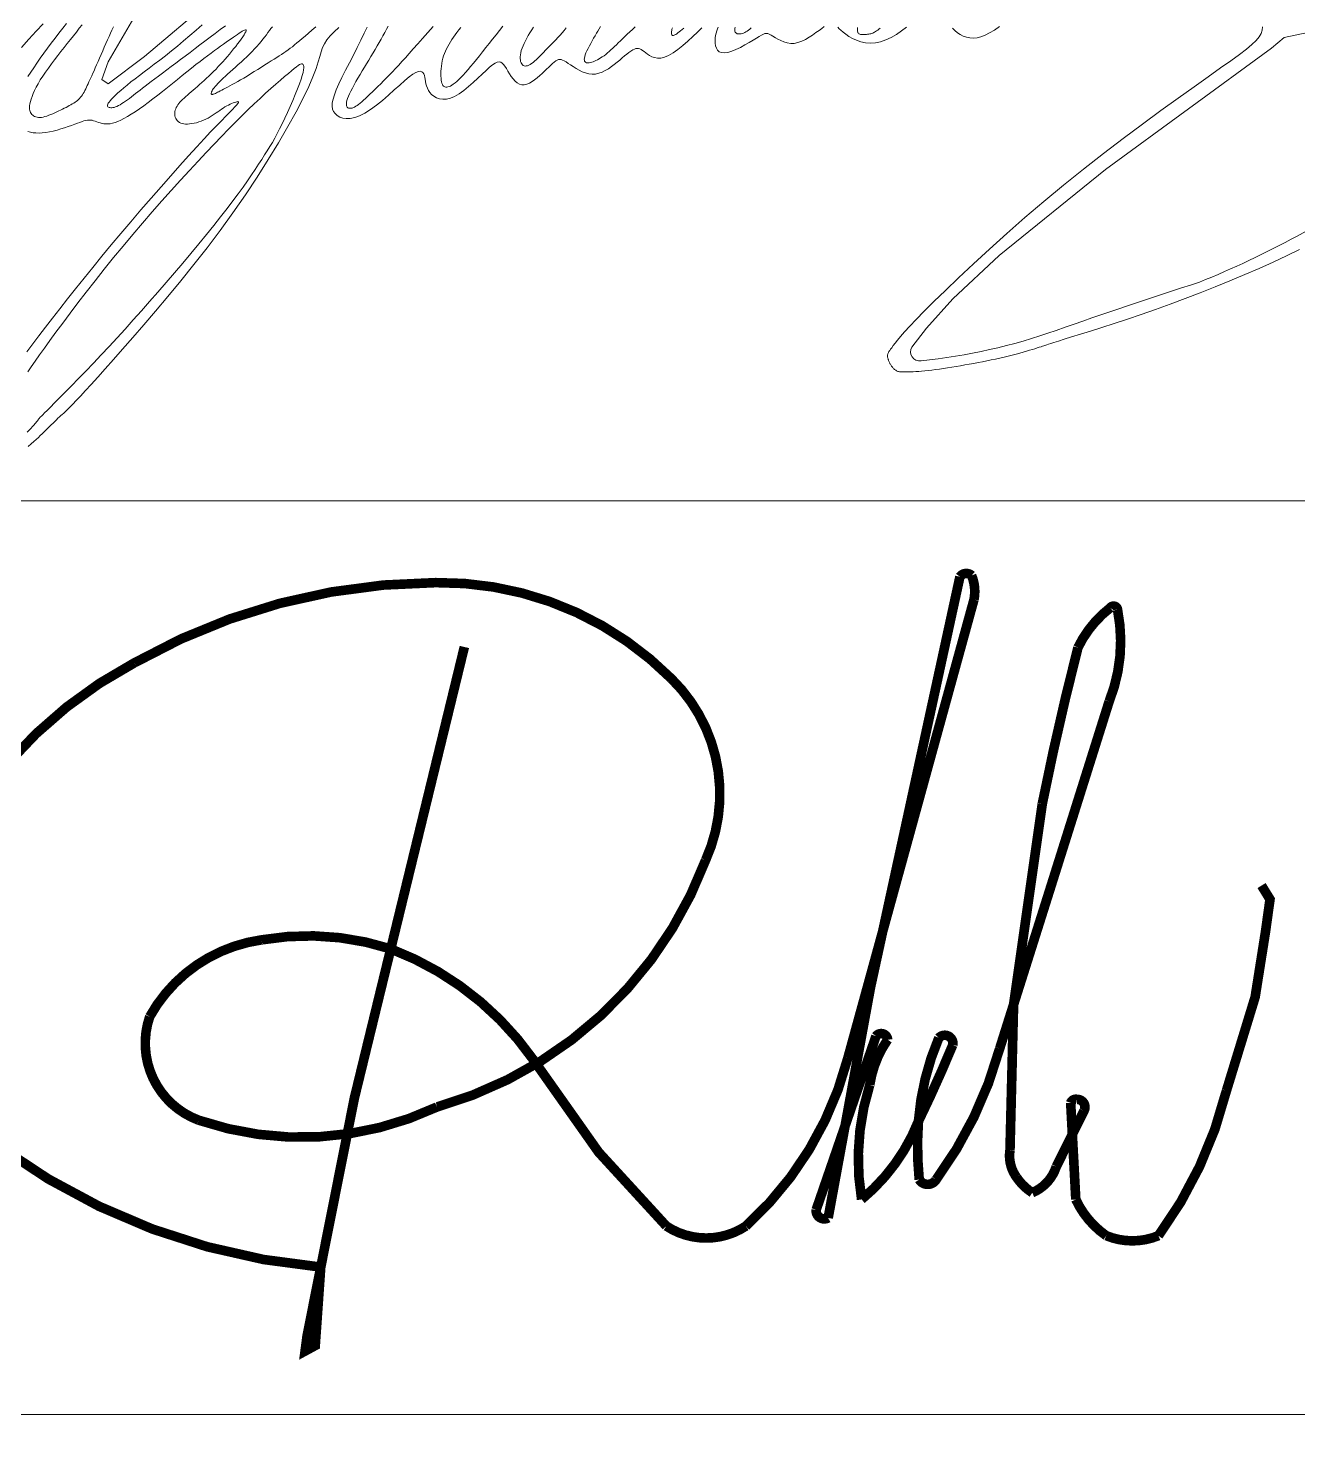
# Model space of a CAD drawing. Header units: millimetres. Extents: x 0 to 571985, y 0 to 2066666.
# Drawn here: x 568701.88 to 568707.39, y 2064324.75 to 2064330.87 of the extents above; entities that cross this region are included whole.
import ezdxf
from ezdxf.xclip import XClip

# ---------------------------------------------------------------- set-up
doc = ezdxf.new("R2010")
doc.units = ezdxf.units.MM
for name, pattern in [('ACAD_ISO10W100', [18.5, 12, -3, 0.5, -3]), ('CENTER', [3, 1.5, -0.5, 0.5, -0.5]), ('HIDDEN', [0.75, 0.5, -0.25])]:
    doc.linetypes.add(name, pattern=pattern)
for name, color, linetype, lineweight in [('A-KY HIEU', 34, 'Continuous', 20), ('A-TEXT', 7, 'Continuous', 18), ('boDnv', 54, 'Continuous', 25), ('E- RANH GIOI', 1, 'CENTER', 13)]:
    doc.layers.add(name, color=color, linetype=linetype, lineweight=lineweight)
for name, color, linetype in [('BoThamCo', 94, 'Continuous'), ('datOBt', 42, 'Continuous'), ('datoHonHop', 42, 'Continuous'), ('LogDg', 7, 'Continuous'), ('RANHGIOI', 2, 'HIDDEN'), ('TimDg', 222, 'Continuous'), ('ViaHeS', 32, 'Continuous')]:
    doc.layers.add(name, color=color, linetype=linetype)
doc.styles.add('rms', font='romans.shx', dxfattribs={"width": 0.7, "bigfont": 'vns.shx'})
doc.linetypes.add('ADL', pattern='A,0.125,-0.15,["++",rms,S=0.5,R=0,X=0,Y=-0.2245],-1.35,1.125', length=2.75)

# ---------------------------------------------------------------- blocks, each defined once
blk = doc.blocks.new('dangquang')
for points in [[(-10.554, 1.796), (-10.578, 1.744), (-10.602, 1.691), (-10.626, 1.636), (-10.651, 1.58), (-10.677, 1.521), (-10.704, 1.461), (-10.73, 1.401), (-10.757, 1.34), (-10.783, 1.281), (-10.808, 1.224), (-10.832, 1.169), (-10.855, 1.118), (-10.875, 1.071), (-10.895, 1.028), (-10.912, 0.988), (-10.929, 0.951), (-10.944, 0.917), (-10.959, 0.885), (-10.973, 0.855), (-10.986, 0.825), (-10.999, 0.797), (-11.013, 0.77), (-11.026, 0.743), (-11.039, 0.718), (-11.053, 0.694), (-11.067, 0.671), (-11.082, 0.65), (-11.097, 0.63), (-11.114, 0.611), (-11.131, 0.594), (-11.149, 0.578), (-11.169, 0.562), (-11.189, 0.548), (-11.211, 0.534), (-11.234, 0.52), (-11.258, 0.506), (-11.284, 0.492), (-11.31, 0.478), (-11.338, 0.463), (-11.367, 0.449), (-11.397, 0.434), (-11.428, 0.419), (-11.46, 0.404), (-11.492, 0.389), (-11.525, 0.374), (-11.558, 0.359), (-11.591, 0.345), (-11.624, 0.332), (-11.656, 0.32), (-11.687, 0.31), (-11.717, 0.303), (-11.745, 0.298), (-11.772, 0.296), (-11.796, 0.296), (-11.819, 0.3), (-11.839, 0.305), (-11.858, 0.313), (-11.875, 0.322), (-11.89, 0.333), (-11.904, 0.346), (-11.916, 0.36), (-11.926, 0.376), (-11.934, 0.393), (-11.939, 0.413), (-11.943, 0.436), (-11.943, 0.461), (-11.941, 0.49), (-11.936, 0.523), (-11.927, 0.56), (-11.916, 0.6), (-11.9, 0.644), (-11.881, 0.692), (-11.858, 0.744), (-11.831, 0.799), (-11.8, 0.856), (-11.764, 0.917), (-11.723, 0.981), (-11.679, 1.047), (-11.631, 1.114), (-11.581, 1.183), (-11.529, 1.252), (-11.476, 1.322), (-11.423, 1.39), (-11.369, 1.458), (-11.317, 1.523), (-11.266, 1.588), (-11.216, 1.651), (-11.167, 1.712), (-11.118, 1.773), (-11.071, 1.833)], [(-12.075, 1.456), (-11.955, 1.592), (-11.835, 1.724), (-11.717, 1.85)], [(-11.331, 1.852), (-11.394, 1.773), (-11.457, 1.692), (-11.52, 1.61), (-11.583, 1.526), (-11.645, 1.443), (-11.705, 1.36), (-11.764, 1.278), (-11.82, 1.197), (-11.873, 1.119), (-11.924, 1.045), (-11.97, 0.973)], [(-11.969, 0.063), (-11.928, 0.051), (-11.883, 0.043), (-11.836, 0.039), (-11.785, 0.038), (-11.731, 0.04), (-11.674, 0.047), (-11.613, 0.058), (-11.551, 0.072), (-11.487, 0.088), (-11.424, 0.107), (-11.362, 0.126), (-11.302, 0.146), (-11.247, 0.165), (-11.195, 0.184), (-11.15, 0.201), (-11.109, 0.215), (-11.073, 0.228), (-11.041, 0.238), (-11.012, 0.246), (-10.984, 0.251), (-10.958, 0.254), (-10.933, 0.253), (-10.907, 0.249), (-10.881, 0.242), (-10.855, 0.233), (-10.828, 0.224), (-10.8, 0.214), (-10.771, 0.205), (-10.741, 0.197), (-10.71, 0.192), (-10.678, 0.189), (-10.644, 0.189), (-10.607, 0.193), (-10.568, 0.201), (-10.527, 0.213), (-10.481, 0.23), (-10.432, 0.252), (-10.379, 0.279), (-10.321, 0.311), (-10.259, 0.349), (-10.193, 0.392), (-10.124, 0.439), (-10.051, 0.49), (-9.976, 0.545), (-9.899, 0.604), (-9.82, 0.665), (-9.739, 0.728), (-9.657, 0.793), (-9.575, 0.859), (-9.494, 0.925), (-9.414, 0.989), (-9.335, 1.053), (-9.26, 1.114), (-9.187, 1.171), (-9.119, 1.225), (-9.054, 1.274), (-8.993, 1.32), (-8.935, 1.363), (-8.88, 1.404), (-8.828, 1.441), (-8.779, 1.477), (-8.732, 1.51), (-8.687, 1.542), (-8.645, 1.572), (-8.605, 1.6), (-8.567, 1.627), (-8.532, 1.651), (-8.5, 1.673), (-8.47, 1.692), (-8.443, 1.709), (-8.419, 1.724), (-8.398, 1.735), (-8.381, 1.743), (-8.368, 1.746), (-8.359, 1.746), (-8.355, 1.74), (-8.356, 1.73), (-8.362, 1.713), (-8.374, 1.691), (-8.39, 1.664), (-8.412, 1.632), (-8.437, 1.596), (-8.465, 1.557), (-8.496, 1.516), (-8.528, 1.474), (-8.562, 1.431), (-8.597, 1.388), (-8.632, 1.345), (-8.667, 1.303), (-8.704, 1.261), (-8.74, 1.219), (-8.778, 1.178), (-8.816, 1.138), (-8.854, 1.098), (-8.893, 1.058), (-8.932, 1.02), (-8.971, 0.982), (-9.01, 0.945), (-9.049, 0.91), (-9.087, 0.875), (-9.125, 0.841), (-9.162, 0.809), (-9.198, 0.778), (-9.232, 0.748), (-9.265, 0.72), (-9.297, 0.692), (-9.327, 0.666), (-9.355, 0.641), (-9.382, 0.617), (-9.407, 0.593), (-9.43, 0.571), (-9.451, 0.549), (-9.47, 0.528), (-9.486, 0.506), (-9.5, 0.485), (-9.513, 0.464), (-9.522, 0.442), (-9.53, 0.419), (-9.535, 0.396), (-9.537, 0.372), (-9.537, 0.349), (-9.534, 0.325), (-9.529, 0.303), (-9.521, 0.281), (-9.51, 0.262), (-9.496, 0.244), (-9.48, 0.228), (-9.46, 0.215), (-9.438, 0.204), (-9.414, 0.196), (-9.386, 0.191), (-9.357, 0.187), (-9.325, 0.187), (-9.291, 0.189), (-9.255, 0.194), (-9.217, 0.201), (-9.178, 0.21), (-9.138, 0.222), (-9.099, 0.236), (-9.059, 0.251), (-9.021, 0.268), (-8.984, 0.287), (-8.949, 0.307), (-8.915, 0.327), (-8.883, 0.349), (-8.853, 0.371), (-8.823, 0.392), (-8.793, 0.414), (-8.764, 0.434), (-8.735, 0.453), (-8.706, 0.471), (-8.677, 0.487), (-8.649, 0.502), (-8.621, 0.515), (-8.595, 0.526), (-8.57, 0.536), (-8.547, 0.545), (-8.526, 0.552), (-8.509, 0.557), (-8.494, 0.559), (-8.485, 0.558), (-8.481, 0.553), (-8.483, 0.542), (-8.494, 0.526), (-8.512, 0.502), (-8.541, 0.47), (-8.58, 0.429), (-8.629, 0.378), (-8.69, 0.316), (-8.762, 0.243), (-8.846, 0.156), (-8.943, 0.056), (-9.051, -0.059), (-9.173, -0.19), (-9.307, -0.337), (-9.452, -0.498), (-9.605, -0.671), (-9.765, -0.853), (-9.93, -1.042), (-10.097, -1.235), (-10.263, -1.43), (-10.428, -1.625), (-10.588, -1.816), (-10.744, -2.004), (-10.894, -2.187), (-11.04, -2.366), (-11.18, -2.54), (-11.314, -2.709), (-11.442, -2.871), (-11.564, -3.028), (-11.679, -3.177), (-11.788, -3.32), (-11.89, -3.456), (-11.986, -3.585)], [(-11.965, -5.154), (-11.916, -5.112), (-11.873, -5.074), (-11.833, -5.038), (-11.797, -5.005), (-11.764, -4.973), (-11.733, -4.943), (-11.703, -4.913), (-11.673, -4.883), (-11.643, -4.854), (-11.613, -4.824), (-11.583, -4.794), (-11.554, -4.765), (-11.525, -4.738), (-11.498, -4.711), (-11.472, -4.686), (-11.447, -4.664), (-11.424, -4.643), (-11.401, -4.622), (-11.377, -4.6), (-11.349, -4.574), (-11.316, -4.543), (-11.276, -4.503), (-11.228, -4.454), (-11.17, -4.393), (-11.1, -4.318), (-11.017, -4.229), (-10.922, -4.125), (-10.813, -4.004), (-10.69, -3.867), (-10.553, -3.712), (-10.401, -3.54), (-10.234, -3.348), (-10.051, -3.138), (-9.856, -2.91), (-9.65, -2.667), (-9.438, -2.41), (-9.221, -2.141), (-9.002, -1.862), (-8.786, -1.576), (-8.573, -1.283), (-8.368, -0.987), (-8.172, -0.692), (-7.988, -0.402), (-7.818, -0.122), (-7.664, 0.144), (-7.527, 0.391), (-7.411, 0.614), (-7.318, 0.808), (-7.248, 0.971), (-7.197, 1.105), (-7.161, 1.216), (-7.134, 1.308), (-7.111, 1.385), (-7.088, 1.453), (-7.059, 1.517), (-7.019, 1.58), (-6.964, 1.646), (-6.897, 1.715), (-6.822, 1.784)], [(-6.353, 1.791), (-6.398, 1.691), (-6.453, 1.578), (-6.514, 1.457), (-6.579, 1.331), (-6.645, 1.204), (-6.709, 1.079), (-6.769, 0.961), (-6.82, 0.852), (-6.862, 0.756), (-6.894, 0.672), (-6.916, 0.599), (-6.928, 0.536), (-6.93, 0.482), (-6.923, 0.435), (-6.907, 0.395), (-6.882, 0.36), (-6.848, 0.329), (-6.805, 0.304), (-6.755, 0.287), (-6.696, 0.278), (-6.63, 0.28), (-6.556, 0.295), (-6.475, 0.323), (-6.388, 0.366), (-6.294, 0.426), (-6.196, 0.499), (-6.097, 0.58), (-5.998, 0.666), (-5.902, 0.752), (-5.811, 0.833), (-5.728, 0.907), (-5.655, 0.967), (-5.593, 1.012), (-5.543, 1.041), (-5.502, 1.057), (-5.47, 1.061), (-5.445, 1.054), (-5.427, 1.039), (-5.413, 1.018), (-5.403, 0.991), (-5.396, 0.961), (-5.389, 0.928), (-5.383, 0.893), (-5.376, 0.856), (-5.366, 0.819), (-5.353, 0.782), (-5.335, 0.745), (-5.312, 0.71), (-5.282, 0.676), (-5.245, 0.647), (-5.201, 0.622), (-5.152, 0.605), (-5.097, 0.597), (-5.036, 0.599), (-4.971, 0.614), (-4.901, 0.642), (-4.826, 0.686), (-4.749, 0.742), (-4.671, 0.807), (-4.593, 0.876), (-4.518, 0.947), (-4.447, 1.015), (-4.381, 1.077), (-4.323, 1.13), (-4.273, 1.17), (-4.231, 1.198), (-4.195, 1.213), (-4.164, 1.218), (-4.138, 1.213), (-4.113, 1.198), (-4.091, 1.175), (-4.068, 1.144), (-4.044, 1.107), (-4.018, 1.065), (-3.992, 1.021), (-3.963, 0.976), (-3.933, 0.935), (-3.9, 0.898), (-3.866, 0.868), (-3.829, 0.847), (-3.79, 0.838), (-3.749, 0.839), (-3.706, 0.849), (-3.663, 0.867), (-3.619, 0.892), (-3.576, 0.921), (-3.533, 0.954), (-3.491, 0.989), (-3.451, 1.025), (-3.413, 1.061), (-3.377, 1.097), (-3.343, 1.131), (-3.31, 1.162), (-3.28, 1.19), (-3.252, 1.214), (-3.226, 1.233), (-3.203, 1.247), (-3.18, 1.254), (-3.158, 1.257), (-3.136, 1.254), (-3.112, 1.246), (-3.085, 1.233), (-3.056, 1.216), (-3.021, 1.193), (-2.982, 1.167), (-2.939, 1.138), (-2.891, 1.108), (-2.841, 1.079), (-2.788, 1.054), (-2.733, 1.033), (-2.677, 1.018), (-2.622, 1.012), (-2.567, 1.015), (-2.512, 1.028), (-2.458, 1.047), (-2.406, 1.073), (-2.355, 1.104), (-2.305, 1.138), (-2.257, 1.174), (-2.211, 1.211), (-2.167, 1.247), (-2.126, 1.282), (-2.086, 1.315), (-2.049, 1.345), (-2.014, 1.372), (-1.982, 1.396), (-1.952, 1.415), (-1.924, 1.428), (-1.899, 1.437), (-1.876, 1.44), (-1.855, 1.438), (-1.833, 1.432), (-1.811, 1.421), (-1.788, 1.407), (-1.764, 1.39), (-1.736, 1.369), (-1.706, 1.346), (-1.671, 1.323), (-1.633, 1.303), (-1.589, 1.287), (-1.54, 1.278), (-1.486, 1.279), (-1.425, 1.293), (-1.357, 1.321), (-1.283, 1.365), (-1.204, 1.422), (-1.122, 1.489), (-1.039, 1.562), (-0.958, 1.637), (-0.88, 1.711), (-0.809, 1.779)], [(-0.536, 1.793), (-0.548, 1.763), (-0.56, 1.73), (-0.571, 1.694), (-0.579, 1.656), (-0.585, 1.615), (-0.588, 1.572), (-0.586, 1.528), (-0.579, 1.485), (-0.566, 1.446), (-0.546, 1.412), (-0.518, 1.386), (-0.481, 1.37), (-0.434, 1.365), (-0.377, 1.374), (-0.311, 1.394), (-0.241, 1.423), (-0.168, 1.458), (-0.095, 1.497), (-0.024, 1.537), (0.041, 1.576), (0.097, 1.61), (0.144, 1.639), (0.182, 1.661), (0.213, 1.676), (0.239, 1.686), (0.263, 1.689), (0.286, 1.686), (0.31, 1.677), (0.339, 1.662), (0.372, 1.642), (0.411, 1.618), (0.454, 1.593), (0.502, 1.569), (0.553, 1.547), (0.608, 1.532), (0.665, 1.523), (0.725, 1.524), (0.786, 1.537), (0.848, 1.559), (0.91, 1.589), (0.971, 1.624), (1.029, 1.662), (1.084, 1.701), (1.136, 1.739), (1.182, 1.772), (1.222, 1.801)], [(1.444, 1.791), (1.467, 1.767), (1.496, 1.74), (1.532, 1.709), (1.577, 1.675), (1.63, 1.64), (1.691, 1.606), (1.757, 1.575), (1.829, 1.55), (1.906, 1.533), (1.986, 1.525), (2.069, 1.53), (2.154, 1.549), (2.241, 1.581), (2.328, 1.623), (2.415, 1.673), (2.502, 1.73), (2.586, 1.79)], [(3.345, 1.776), (3.384, 1.735), (3.427, 1.699), (3.474, 1.668), (3.524, 1.643), (3.578, 1.625), (3.633, 1.615), (3.691, 1.612), (3.752, 1.618), (3.817, 1.634), (3.886, 1.659), (3.96, 1.696), (4.04, 1.743), (4.126, 1.803)], [(8.481, 1.798), (8.477, 1.744), (8.459, 1.689), (8.425, 1.632), (8.375, 1.572), (8.305, 1.505), (8.214, 1.429), (8.098, 1.341), (7.956, 1.237), (7.785, 1.116), (7.583, 0.972), (7.348, 0.806), (7.084, 0.618), (6.797, 0.411), (6.492, 0.187), (6.172, -0.051), (5.844, -0.3), (5.513, -0.559), (5.183, -0.824), (4.859, -1.093), (4.544, -1.361), (4.243, -1.626), (3.957, -1.883), (3.691, -2.128), (3.446, -2.358), (3.227, -2.568), (3.036, -2.754), (2.876, -2.914), (2.744, -3.049), (2.637, -3.162), (2.551, -3.256), (2.485, -3.332), (2.434, -3.393), (2.394, -3.443), (2.364, -3.483), (2.339, -3.517), (2.32, -3.544), (2.305, -3.566), (2.293, -3.583), (2.285, -3.598), (2.279, -3.609), (2.275, -3.619), (2.272, -3.627), (2.27, -3.635), (2.269, -3.643), (2.269, -3.651), (2.269, -3.659), (2.27, -3.667), (2.271, -3.675), (2.272, -3.684), (2.274, -3.692), (2.277, -3.702), (2.28, -3.711), (2.283, -3.721), (2.287, -3.732), (2.291, -3.742), (2.295, -3.752), (2.3, -3.763), (2.305, -3.773), (2.31, -3.783), (2.316, -3.793), (2.322, -3.803), (2.328, -3.812), (2.335, -3.822), (2.342, -3.831), (2.35, -3.84), (2.358, -3.849), (2.366, -3.858), (2.375, -3.867), (2.384, -3.876), (2.394, -3.884), (2.404, -3.891), (2.415, -3.898), (2.427, -3.904), (2.439, -3.909), (2.451, -3.913), (2.465, -3.916), (2.48, -3.918), (2.496, -3.919), (2.515, -3.92), (2.537, -3.92), (2.561, -3.92), (2.589, -3.919), (2.621, -3.918), (2.656, -3.917), (2.696, -3.915), (2.738, -3.912), (2.785, -3.909), (2.834, -3.905), (2.887, -3.9), (2.944, -3.894), (3.003, -3.888), (3.065, -3.88), (3.13, -3.871), (3.197, -3.861), (3.265, -3.851), (3.335, -3.84), (3.406, -3.828), (3.478, -3.816), (3.551, -3.804), (3.623, -3.791), (3.696, -3.778), (3.769, -3.764), (3.842, -3.75), (3.914, -3.736), (3.987, -3.72), (4.058, -3.705), (4.129, -3.689), (4.199, -3.672), (4.267, -3.656), (4.334, -3.639), (4.398, -3.623), (4.459, -3.606), (4.517, -3.59), (4.572, -3.575), (4.622, -3.56), (4.669, -3.547), (4.711, -3.534), (4.749, -3.522), (4.783, -3.511), (4.812, -3.501), (4.837, -3.493), (4.857, -3.486), (4.874, -3.48), (4.89, -3.475), (4.909, -3.468), (4.935, -3.459), (4.973, -3.447), (5.026, -3.43), (5.099, -3.408), (5.195, -3.378), (5.317, -3.34), (5.464, -3.295), (5.632, -3.242), (5.82, -3.182), (6.024, -3.116), (6.242, -3.043), (6.471, -2.965), (6.708, -2.882), (6.95, -2.795), (7.197, -2.703), (7.445, -2.608), (7.694, -2.51), (7.941, -2.409), (8.185, -2.307), (8.424, -2.204), (8.655, -2.1), (8.879, -1.997), (9.093, -1.893)], [(2.148, 1.776), (2.126, 1.759), (2.107, 1.744), (2.089, 1.731), (2.072, 1.719), (2.056, 1.709), (2.041, 1.701), (2.025, 1.694), (2.01, 1.688), (1.994, 1.683), (1.976, 1.679), (1.958, 1.676), (1.94, 1.674), (1.921, 1.672), (1.903, 1.671), (1.885, 1.671), (1.868, 1.671), (1.852, 1.671), (1.837, 1.672), (1.824, 1.673), (1.812, 1.676), (1.802, 1.679), (1.793, 1.684), (1.786, 1.691), (1.78, 1.7), (1.775, 1.711), (1.772, 1.725), (1.77, 1.742), (1.771, 1.762), (1.774, 1.786)], [(0.013, 1.781), (-0.012, 1.76), (-0.034, 1.742), (-0.056, 1.727), (-0.077, 1.713), (-0.097, 1.702), (-0.117, 1.693), (-0.137, 1.687), (-0.155, 1.682), (-0.173, 1.679), (-0.19, 1.679), (-0.206, 1.68), (-0.22, 1.684), (-0.233, 1.69), (-0.243, 1.697), (-0.252, 1.707), (-0.258, 1.72), (-0.261, 1.735), (-0.261, 1.752), (-0.259, 1.772), (-0.253, 1.794)], [(-1.105, 1.776), (-1.133, 1.753), (-1.159, 1.732), (-1.182, 1.713), (-1.203, 1.697), (-1.221, 1.684), (-1.238, 1.672), (-1.252, 1.664), (-1.265, 1.658), (-1.276, 1.654), (-1.285, 1.654), (-1.293, 1.655), (-1.299, 1.659), (-1.304, 1.666), (-1.308, 1.675), (-1.309, 1.687), (-1.31, 1.701), (-1.308, 1.718), (-1.305, 1.736), (-1.301, 1.757), (-1.294, 1.78)], [(-1.91, 1.796), (-1.954, 1.755), (-1.998, 1.715), (-2.041, 1.676), (-2.081, 1.638), (-2.12, 1.601), (-2.156, 1.566), (-2.19, 1.533), (-2.222, 1.501), (-2.253, 1.471), (-2.283, 1.442), (-2.313, 1.415), (-2.341, 1.389), (-2.37, 1.365), (-2.399, 1.342), (-2.427, 1.32), (-2.455, 1.301), (-2.483, 1.282), (-2.51, 1.266), (-2.536, 1.251), (-2.561, 1.238), (-2.586, 1.227), (-2.609, 1.217), (-2.631, 1.21), (-2.652, 1.205), (-2.671, 1.201), (-2.689, 1.2), (-2.705, 1.201), (-2.719, 1.204), (-2.731, 1.21), (-2.741, 1.218), (-2.748, 1.229), (-2.753, 1.243), (-2.754, 1.26), (-2.753, 1.281), (-2.747, 1.305), (-2.739, 1.333), (-2.726, 1.366), (-2.709, 1.402), (-2.69, 1.441), (-2.669, 1.481), (-2.646, 1.523), (-2.623, 1.566), (-2.599, 1.608), (-2.575, 1.65), (-2.552, 1.69), (-2.53, 1.728), (-2.509, 1.766), (-2.488, 1.803)], [(-3.052, 1.779), (-3.087, 1.739), (-3.121, 1.699), (-3.156, 1.66), (-3.191, 1.622), (-3.226, 1.585), (-3.26, 1.548), (-3.295, 1.512), (-3.329, 1.477), (-3.362, 1.443), (-3.395, 1.409), (-3.427, 1.375), (-3.459, 1.343), (-3.49, 1.312), (-3.519, 1.283), (-3.548, 1.255), (-3.576, 1.23), (-3.602, 1.208), (-3.628, 1.189), (-3.652, 1.174), (-3.674, 1.162), (-3.696, 1.153), (-3.715, 1.149), (-3.734, 1.148), (-3.75, 1.15), (-3.766, 1.157), (-3.779, 1.167), (-3.791, 1.182), (-3.8, 1.199), (-3.808, 1.221), (-3.813, 1.245), (-3.816, 1.272), (-3.816, 1.302), (-3.813, 1.334), (-3.807, 1.368), (-3.797, 1.405), (-3.785, 1.442), (-3.769, 1.482), (-3.751, 1.523), (-3.73, 1.565), (-3.707, 1.609), (-3.681, 1.653), (-3.654, 1.699), (-3.624, 1.746), (-3.594, 1.793)], [(-4.102, 1.81), (-4.159, 1.738), (-4.216, 1.666), (-4.272, 1.594), (-4.329, 1.523), (-4.384, 1.453), (-4.438, 1.384), (-4.491, 1.319), (-4.541, 1.256), (-4.59, 1.197), (-4.636, 1.141), (-4.68, 1.089), (-4.721, 1.041), (-4.761, 0.998), (-4.798, 0.958), (-4.833, 0.924), (-4.865, 0.893), (-4.895, 0.868), (-4.923, 0.847), (-4.949, 0.83), (-4.972, 0.817), (-4.994, 0.808), (-5.013, 0.802), (-5.031, 0.799), (-5.048, 0.799), (-5.062, 0.802), (-5.075, 0.808), (-5.086, 0.816), (-5.096, 0.828), (-5.105, 0.843), (-5.112, 0.863), (-5.118, 0.886), (-5.122, 0.914), (-5.126, 0.946), (-5.128, 0.981), (-5.128, 1.02), (-5.128, 1.062), (-5.125, 1.104), (-5.121, 1.148), (-5.115, 1.192), (-5.106, 1.235), (-5.096, 1.276), (-5.084, 1.317), (-5.07, 1.356), (-5.054, 1.395), (-5.036, 1.434), (-5.016, 1.472), (-4.994, 1.51), (-4.971, 1.548), (-4.946, 1.587), (-4.92, 1.626), (-4.892, 1.665), (-4.863, 1.706), (-4.832, 1.746), (-4.801, 1.788)], [(-5.257, 1.805), (-5.346, 1.704), (-5.432, 1.607), (-5.513, 1.515), (-5.586, 1.432), (-5.654, 1.356), (-5.716, 1.286), (-5.774, 1.222), (-5.828, 1.163), (-5.879, 1.107), (-5.929, 1.054), (-5.979, 1.003), (-6.028, 0.952), (-6.077, 0.903), (-6.125, 0.855), (-6.173, 0.808), (-6.218, 0.764), (-6.262, 0.722), (-6.304, 0.682), (-6.342, 0.646), (-6.378, 0.613), (-6.41, 0.583), (-6.44, 0.557), (-6.467, 0.534), (-6.492, 0.513), (-6.516, 0.496), (-6.538, 0.481), (-6.558, 0.469), (-6.578, 0.46), (-6.596, 0.453), (-6.614, 0.449), (-6.63, 0.448), (-6.644, 0.449), (-6.658, 0.452), (-6.669, 0.458), (-6.679, 0.467), (-6.686, 0.477), (-6.692, 0.491), (-6.695, 0.507), (-6.695, 0.527), (-6.692, 0.551), (-6.686, 0.579), (-6.676, 0.611), (-6.662, 0.647), (-6.643, 0.688), (-6.621, 0.734), (-6.595, 0.784), (-6.567, 0.837), (-6.536, 0.892), (-6.503, 0.949), (-6.468, 1.008), (-6.433, 1.067), (-6.397, 1.127), (-6.361, 1.187), (-6.325, 1.247), (-6.289, 1.306), (-6.253, 1.366), (-6.218, 1.424), (-6.184, 1.482), (-6.151, 1.539), (-6.119, 1.596), (-6.088, 1.651), (-6.059, 1.705), (-6.031, 1.757), (-6.005, 1.808)], [(-7.201, 1.797), (-7.265, 1.742), (-7.324, 1.691), (-7.378, 1.645), (-7.427, 1.603), (-7.472, 1.565), (-7.514, 1.53), (-7.552, 1.498), (-7.589, 1.469), (-7.625, 1.442), (-7.66, 1.416), (-7.695, 1.391), (-7.731, 1.367), (-7.767, 1.342), (-7.806, 1.317), (-7.847, 1.291), (-7.891, 1.263), (-7.939, 1.233), (-7.991, 1.2), (-8.046, 1.166), (-8.103, 1.129), (-8.162, 1.092), (-8.222, 1.055), (-8.281, 1.018), (-8.338, 0.983), (-8.394, 0.95), (-8.446, 0.919), (-8.495, 0.89), (-8.541, 0.864), (-8.584, 0.84), (-8.624, 0.818), (-8.662, 0.798), (-8.696, 0.78), (-8.728, 0.763), (-8.757, 0.748), (-8.783, 0.735), (-8.807, 0.723), (-8.828, 0.713), (-8.848, 0.703), (-8.865, 0.696), (-8.88, 0.69), (-8.893, 0.685), (-8.904, 0.681), (-8.913, 0.679), (-8.921, 0.679), (-8.927, 0.68), (-8.931, 0.682), (-8.933, 0.687), (-8.934, 0.693), (-8.933, 0.701), (-8.93, 0.711), (-8.926, 0.722), (-8.919, 0.736), (-8.91, 0.752), (-8.899, 0.77), (-8.885, 0.789), (-8.868, 0.811), (-8.848, 0.834), (-8.824, 0.859), (-8.797, 0.886), (-8.767, 0.915), (-8.735, 0.946), (-8.699, 0.979), (-8.661, 1.014), (-8.621, 1.05), (-8.578, 1.089), (-8.533, 1.129), (-8.487, 1.171), (-8.44, 1.214), (-8.393, 1.257), (-8.346, 1.302), (-8.301, 1.346), (-8.257, 1.389), (-8.215, 1.432), (-8.177, 1.474), (-8.141, 1.515), (-8.108, 1.554), (-8.077, 1.593), (-8.047, 1.63), (-8.02, 1.666), (-7.993, 1.701), (-7.968, 1.735), (-7.944, 1.768), (-7.92, 1.8)], [(-8.699, 1.812), (-8.784, 1.751), (-8.868, 1.688), (-8.953, 1.625), (-9.037, 1.562), (-9.12, 1.499), (-9.202, 1.437), (-9.284, 1.375), (-9.365, 1.314), (-9.444, 1.254), (-9.522, 1.196), (-9.597, 1.139), (-9.67, 1.084), (-9.74, 1.032), (-9.806, 0.983), (-9.868, 0.936), (-9.926, 0.892), (-9.978, 0.852), (-10.027, 0.815), (-10.071, 0.781), (-10.112, 0.749), (-10.151, 0.719), (-10.187, 0.691), (-10.222, 0.664), (-10.255, 0.639), (-10.289, 0.613), (-10.321, 0.589), (-10.353, 0.566), (-10.384, 0.545), (-10.414, 0.525), (-10.443, 0.507), (-10.47, 0.492), (-10.496, 0.48), (-10.52, 0.47), (-10.542, 0.464), (-10.562, 0.46), (-10.581, 0.458), (-10.597, 0.458), (-10.612, 0.46), (-10.625, 0.463), (-10.635, 0.468), (-10.644, 0.474), (-10.65, 0.482), (-10.653, 0.491), (-10.652, 0.502), (-10.648, 0.515), (-10.639, 0.532), (-10.626, 0.551), (-10.608, 0.574), (-10.584, 0.601), (-10.554, 0.632), (-10.519, 0.666), (-10.479, 0.703), (-10.433, 0.744), (-10.382, 0.787), (-10.325, 0.834), (-10.263, 0.884), (-10.195, 0.936), (-10.123, 0.991), (-10.045, 1.05), (-9.963, 1.112), (-9.877, 1.177), (-9.786, 1.246), (-9.692, 1.32), (-9.594, 1.398), (-9.493, 1.48), (-9.39, 1.565), (-9.286, 1.654), (-9.183, 1.743), (-9.081, 1.833)], [(-11.973, -3.92), (-11.914, -3.834), (-11.85, -3.74), (-11.777, -3.637), (-11.696, -3.523), (-11.606, -3.398), (-11.505, -3.26), (-11.394, -3.11), (-11.272, -2.947), (-11.141, -2.775), (-11.003, -2.595), (-10.858, -2.409), (-10.707, -2.218), (-10.552, -2.026), (-10.394, -1.833), (-10.234, -1.642), (-10.073, -1.453), (-9.913, -1.268), (-9.753, -1.087), (-9.597, -0.912), (-9.443, -0.743), (-9.295, -0.581), (-9.152, -0.427), (-9.016, -0.282), (-8.887, -0.146), (-8.764, -0.017), (-8.646, 0.103), (-8.533, 0.217), (-8.425, 0.324), (-8.321, 0.426), (-8.221, 0.521), (-8.125, 0.612), (-8.032, 0.697), (-7.944, 0.776), (-7.862, 0.849), (-7.786, 0.915), (-7.717, 0.974), (-7.655, 1.026), (-7.602, 1.07), (-7.558, 1.106), (-7.522, 1.135), (-7.493, 1.156), (-7.47, 1.171), (-7.452, 1.18), (-7.439, 1.185), (-7.428, 1.184), (-7.419, 1.18), (-7.411, 1.172), (-7.405, 1.16), (-7.401, 1.142), (-7.401, 1.118), (-7.404, 1.085), (-7.412, 1.043), (-7.426, 0.992), (-7.446, 0.928), (-7.472, 0.853), (-7.505, 0.768), (-7.542, 0.676), (-7.583, 0.578), (-7.626, 0.478), (-7.671, 0.379), (-7.715, 0.282), (-7.759, 0.191), (-7.801, 0.106), (-7.842, 0.028), (-7.881, -0.045), (-7.921, -0.116), (-7.962, -0.185), (-8.004, -0.254), (-8.049, -0.325), (-8.097, -0.399), (-8.148, -0.479), (-8.204, -0.564), (-8.265, -0.654), (-8.332, -0.752), (-8.406, -0.856), (-8.486, -0.967), (-8.575, -1.087), (-8.672, -1.214), (-8.778, -1.35), (-8.892, -1.494), (-9.013, -1.643), (-9.14, -1.797), (-9.271, -1.955), (-9.406, -2.115), (-9.542, -2.275), (-9.68, -2.436), (-9.817, -2.595), (-9.954, -2.751), (-10.09, -2.906), (-10.225, -3.058), (-10.36, -3.208), (-10.493, -3.355), (-10.625, -3.498), (-10.756, -3.638), (-10.885, -3.774), (-11.01, -3.906), (-11.131, -4.03), (-11.245, -4.147), (-11.35, -4.254), (-11.445, -4.35), (-11.529, -4.433), (-11.598, -4.502), (-11.653, -4.557), (-11.694, -4.598), (-11.725, -4.629), (-11.746, -4.65), (-11.76, -4.665), (-11.77, -4.675), (-11.777, -4.684), (-11.784, -4.692), (-11.792, -4.703), (-11.802, -4.715), (-11.813, -4.729), (-11.826, -4.744), (-11.839, -4.76), (-11.853, -4.778), (-11.868, -4.795), (-11.884, -4.813), (-11.899, -4.831), (-11.915, -4.848), (-11.931, -4.865), (-11.948, -4.882), (-11.964, -4.898), (-11.98, -4.914)]]:
    blk.add_lwpolyline(points)
for points in [[(-6.788, 4.97), (-7.202, 4.355), (-7.577, 3.746), (-8.209, 3.046), (-8.941, 2.234), (-10.04, 1.307), (-10.642, 0.855), (-10.744, 0.925), (-10.639, 1.218), (-10.215, 1.948), (-9.865, 2.432), (-9.403, 3.12), (-8.623, 4.107), (-7.963, 4.868), (-7.151, 5.597), (-6.616, 5.906), (-6.47, 5.897), (-6.428, 5.763), (-6.47, 5.566), (-6.603, 5.339)], [(-8.209, 3.046), (-8.941, 2.234), (-10.04, 1.307), (-10.642, 0.855), (-10.744, 0.925), (-10.639, 1.218), (-10.215, 1.948), (-9.865, 2.432), (-9.403, 3.12), (-8.623, 4.107), (-7.963, 4.868), (-7.151, 5.597), (-6.616, 5.906), (-6.47, 5.897), (-6.428, 5.763), (-6.47, 5.566), (-6.603, 5.339), (-6.788, 4.97), (-7.202, 4.355), (-7.577, 3.746)], [(-6.616, 5.906), (-6.47, 5.897), (-6.428, 5.763), (-6.47, 5.566), (-6.603, 5.339), (-6.788, 4.97), (-7.202, 4.355), (-7.577, 3.746), (-8.209, 3.046), (-8.941, 2.234), (-10.04, 1.307), (-10.642, 0.855), (-10.744, 0.925), (-10.639, 1.218), (-10.215, 1.948), (-9.865, 2.432), (-9.403, 3.12), (-8.623, 4.107), (-7.963, 4.868), (-7.151, 5.597)]]:
    blk.add_lwpolyline(points, close=True)
blk.add_lwpolyline([(2.912, -3.194), (3.349, -2.707), (4.117, -1.989), (5.881, -0.568), (8.63, 1.444), (8.84, 1.623), (9.232, 1.706), (9.872, 2.065, 0.035434), (10.13, 2.011, -0.238945), (11.646, 1.075, -0.315725), (10.582, -0.731, -0.055454), (7.435, -2.432, 0.007544), (5.063, -3.231, -0.05888), (2.824, -3.737, -0.635797), (2.673, -3.507)], format="xyb", close=True)
blk = doc.blocks.new('cky a khanh')
at = {"const_width": 12}
for points in [[(0, 0), (-111.5, -457.3), (-137.5, -564), (-196.7, -861.6), (-199.2, -880.6), (-186.5, -873.7), (-179.6, -775.6, -0.159444), (-637, -580.5, -0.254994)], [(-687.2, -367.2, -0.211053), (-412.8, -19.9, -0.128827), (-35.8, 80.5, -0.202824), (258.9, -39.6, -0.314739), (301.7, -266.7, -0.238263), (-34.1, -575.3, -0.194715), (-332.2, -591.9, -0.407273), (-393.5, -462.3, -0.23522), (-253.6, -366.3, -0.122237), (-92.1, -377.6, -0.150645), (86.5, -516.5), (168, -632), (252.6, -724.3, 0.300479), (352.1, -724.3, 0.146899), (479.6, -514.2), (637.4, 59.4, 0.145963), (634.4, 89.4, 0.443861), (619.8, 87.9), (508, -425.5), (455, -714.1, -0.604131), (440, -703.9), (514.8, -486.8, -0.694987), (529.4, -491.1, 0.116033), (507, -547.7, 0.11841), (496.8, -690.9, 0.126138), (567.9, -593.2, 0.014971), (610.8, -497.8, 0.758818), (593.4, -488.9, 0.081744), (567.9, -593.2, 0.043618), (568.9, -666.2, 0.560191), (590, -666.2, 0.092156), (669.5, -502.3), (728.3, -316.1), (806.4, -68.2, 0.145214), (816.9, 46.7, 0.68409), (807.9, 49.1, 0.11679), (767.4, -0.7, 0.013375), (722.8, -196.1), (686.9, -447.4), (682.4, -629.3, 0.199207), (690.7, -663.4, 0.103104), (710.3, -682.5, 0.219077), (740.3, -649.9), (774.9, -580.3, 0.581339), (766.2, -565.8, 0.380063), (758.3, -570.2), (764.7, -691, 0.132908), (802.8, -736.3, 0.198054), (868.1, -736.3, 0.098218), (953.1, -555), (989, -437.8), (1001.9, -356.5), (1007.6, -315.6), (997, -298.4)]]:
    blk.add_lwpolyline(points, format="xyb", dxfattribs=at)
blk = doc.blocks.new('A$C33BC4D2A')
at = {"layer": 'A-KY HIEU', "color": 0}
for p, q in [((353.662, -192.813), (414.985, -192.813)), ((353.662, -204.493), (414.985, -204.493))]:
    blk.add_line(p, q, dxfattribs=at)
at = {"layer": 'A-TEXT'}
for name, p, xscale, yscale, zscale in [('dangquang', (400.264, -188.141), 0.7716810816000003, 0.7716810816000003, 0.7716810816000003), ('cky a khanh', (396.606, -194.681), 0.0102204, 0.0102204, 0.0102204)]:
    blk.add_blockref(name, p, dxfattribs=dict(at, xscale=xscale, yscale=yscale, zscale=zscale))
blk = doc.blocks.new('NEN')
at = {"layer": 'boDnv', "color": 10, "linetype": 'ADL', "ltscale": 0.25}
blk.add_lwpolyline([(79.6269, -120.3979), (85.3557, -122.1078), (98.4404, -148.2693), (96.5816, -154.497), (27.1117, -194.9143), (21.969, -193.0464), (11.8247, -164.9989), (14.1983, -158.464)], close=True, dxfattribs=at)
blk.add_lwpolyline([(122.2069, -155.7853), (32.1747, -208.1657), (29.801, -214.7007), (39.5237, -241.5824, 0.256594), (53.2623, -253.6661, -0.085173), (69.5367, -260.3364, 0.265195), (88.3518, -261.0981, 0.012088), (129.9226, -238.2704), (165.5298, -217.582), (130.9729, -158.1056)], format="xyb", close=True, dxfattribs=at)
at = {"layer": 'BoThamCo'}
blk.add_lwpolyline([(25.7796, -0.7551), (18.9595, 1.7189), (12.1399, -1.2536), (9.257, -7.9534), (48.895, -117.5462), (54.9174, -119.7337), (74.1196, -108.5619), (76.2047, -101.5756)], close=True, dxfattribs=at)
blk.add_lwpolyline([(274.1261, -178.4835, 1), (272.3678, -175.4573), (138.5886, -253.1856, -0.013452), (91.443, -278.9073, 0.999991), (93.036, -282.0238, 0.013452), (140.3469, -256.2119)], format="xyb", close=True, dxfattribs=at)
at = {"layer": 'datOBt'}
blk.add_lwpolyline([(79.4981, -119.3159), (86.0565, -121.2733), (99.5118, -148.176), (97.4266, -155.1623), (27.2101, -196.014), (21.1878, -193.8265), (10.761, -164.9982), (13.3822, -157.7819)], close=True, dxfattribs=at)
at = {"layer": 'datoHonHop', "linetype": 'ByBlock'}
blk.add_lwpolyline([(122.0622, -154.7126), (31.3585, -207.4837), (28.7374, -214.7), (38.5834, -241.9226, 0.256594), (53.045, -254.6422, -0.085173), (69.0064, -261.1842, 0.265195), (88.8118, -261.986, 0.012088), (130.425, -239.1351), (166.8968, -217.9442), (131.6293, -157.245)], format="xyb", close=True, dxfattribs=at)
at = {"layer": 'LogDg'}
for points in [[(34.2963, -348.7657, -0.124666), (14.1135, -339.7708, 0.262937), (-5.3311, -336.7709, -0.009345), (-40.9593, -349.4731), (-145.8681, -384.68, 0.405257), (-155.456, -403.2345), (-146.5573, -432.7198), (-158.0455, -436.1869), (-166.5718, -407.9355, 0.423227), (-185.7044, -398.0489), (-272.0774, -427.0352, 0.40652), (-277.1808, -436.9642), (-262.9473, -483.3973), (-271.552, -486.035), (-285.5926, -440.2316, 0.421949), (-295.7866, -434.9919), (-422.26, -477.4358, 0.346831), (-427.6836, -485.7262), (-426.6625, -497.2491, 0.109851), (-417.2095, -527.0454), (-422.3983, -530.058, -0.109851), (-432.639, -497.7787), (-433.1944, -491.5119, 0.484967), (-443.7084, -484.6337), (-484.1993, -498.2223, 0.36701), (-492.2282, -511.5103), (-484.4022, -560.0117), (-490.3256, -560.9674), (-497.4329, -516.9204, 0.457512), (-512.889, -507.3877), (-525.3374, -511.3138, 0.375227), (-533.5538, -524.7953, 0.049445), (-523.2483, -562.1181), (-518.4039, -576.5774), (-525.5153, -578.96), (-530.3067, -564.659, -0.044276), (-540.221, -530.0359, 0.448349), (-555.6136, -520.8625), (-568.8528, -525.0381), (-576.0716, -502.1495), (-552.3906, -494.6807, 0.333336), (-544.0028, -482.9757), (-545.8648, -397.305, 0.120559), (-569.9983, -307.198), (-621.9793, -219.7122, 0.334943), (-635.3588, -214.2393), (-686.931, -227.8546), (-689.8026, -216.9773), (-647.9573, -205.93, 0.498191), (-640.7041, -188.1979), (-654.3785, -165.1834, -0.144979), (-668.8527, -108.0612), (-659.8453, 118.2305, 0.428088), (-671.924, 130.7074), (-689.222, 130.5802), (-689.3047, 141.8299), (-670.344, 141.9693, 0.400474), (-658.4418, 153.4917), (-657.8283, 168.9043), (-656.0598, 189.3738), (-648.5876, 188.7282), (-650.3411, 168.4321), (-650.8886, 154.6782, 0.425345), (-638.9212, 142.2009), (-621.6127, 142.3282, 0.402651), (-609.7072, 153.9405), (-609.3869, 163.8586, -0.019867), (-608.2266, 179.9421), (-606.8005, 192.652), (-600.8379, 191.9829), (-602.2641, 179.273, 0.019867), (-603.39, 163.6649), (-603.6762, 154.802, 0.425871), (-591.5942, 142.415), (-548.3623, 142.7329), (-548.2796, 131.4832), (-592.8867, 131.1552, 0.401789), (-604.791, 119.5785), (-607.7538, 35.5713, -0.005984), (-607.9832, 30.7182, 0.462462), (-599.1771, 22.2871), (-555.3774, 26.8009), (-554.7623, 20.8325), (-603.2421, 15.8364, 0.355613), (-610.3809, 8.6887), (-613.7935, -24.8378, 0.475348), (-605.0146, -33.6058), (-508.2675, -23.6355, 0.016072), (-476.8057, -19.3675, 0.37392), (-470.1383, -11.259), (-470.7046, 9.3479), (-464.7068, 9.5127), (-464.2353, -7.6476, 0.461916), (-454.7467, -15.2876), (-421.5812, -8.9933, 0.020567), (-382.0148, 0.2159), (-299.7637, 22.9628, 0.415004), (-292.7982, 35.2925), (-296.9693, 50.218), (-285.4122, 53.4478), (-281.2178, 38.4391, 0.413423), (-268.9213, 31.4924), (-169.9684, 58.8583, 0.427702), (-164.4961, 69.0523), (-169.6235, 84.7536), (-163.9199, 86.6162), (-158.4793, 69.9557, 0.400853), (-148.7421, 64.7285), (-123.897, 71.5996, 0.437327), (-113.7947, 91.1732), (-114.4623, 93.0131), (-128.5505, 136.1545), (-105.7362, 143.6047), (-91.7688, 100.8334), (-90.91, 98.4664, 0.429754), (-70.9566, 89.7718, 0.001079), (-63.9336, 92.7659, 0.001474), (-62.3421, 93.4541), (-47.5343, 99.9086, 0.386536), (-43.1261, 109.7256), (-48.3015, 125.5737), (-42.5979, 127.4362), (-38.0761, 113.5896, 0.442444), (-27.2748, 108.7394), (111.6175, 169.2805, 0.414214), (115.7545, 179.8107), (109.3613, 194.4779), (114.8615, 196.8753), (121.2547, 182.2081, 0.414214), (131.7849, 178.0711), (252.97, 230.8939), (276.8715, 241.3122), (291.579, 249.0569, 0.419837), (295.2672, 261.3654), (290.95, 269.1962), (301.4588, 274.9898), (306.0578, 266.6478, 0.408717), (318.1356, 263.0311), (326.5464, 267.4639), (332.1477, 256.8363), (324.2328, 252.6557, 0.419466), (320.5546, 240.3524), (397.0924, 101.5227, 0.433643), (408.4135, 98.6486), (440.7865, 119.3861), (444.0229, 114.3338), (410.4277, 92.8135, 0.395048), (407.7371, 82.2147), (451.0562, 3.6394, -0.005576), (472.2194, -35.7814, 0.422017), (490.0659, -41.1182), (502.995, -33.9182), (514.6716, -54.8862), (500.2954, -62.892, 0.404193), (495.0522, -80.1809), (502.5022, -94.711), (491.824, -100.186), (485.0946, -87.0614, 0.424556), (467.192, -81.6404), (316.1644, -165.913), (307.211, -171.1151, 0.396001), (304.075, -181.6109), (326.1472, -225.7423), (318.0978, -229.7681), (296.7264, -187.0378, 0.432664), (285.5523, -183.6992), (178.0716, -246.1476, 0.389772), (174.86, -256.4881), (194.0999, -297.1258), (188.677, -299.6933), (170.2313, -260.7331, 0.439085), (158.9817, -257.2392), (145.4963, -265.0745, -0.013452), (97.7013, -291.1505, 0.262926), (86.8531, -307.5634, -0.162068), (76.0152, -333.8418, 0.270323), (72.3183, -353.6529), (79.9809, -375.0735), (57.3829, -383.1574), (49.7203, -361.7369, 0.270325), (34.2963, -348.7657)], [(49.5364, -260.0655, -0.269945), (34.0948, -247.1532), (22.9993, -216.4758, -0.362457), (26.4993, -206.84), (119.6847, -152.625, -0.414384), (136.095, -156.9688), (142.2222, -167.5144, 0.414214), (153.1585, -170.4126), (250.593, -113.8012, -0.432664), (261.767, -117.1398), (278.7985, -151.1927, -0.396001), (275.6625, -161.6885), (133.4393, -244.323, -0.012999), (88.3714, -268.9641, -0.278117), (67.7674, -267.5574, 0.110848), (49.5364, -260.0655)]]:
    blk.add_lwpolyline(points, format="xyb", dxfattribs=at)
for points in [[(57.2828, -121.8283), (75.8929, -111.001, 0.395833), (79.0249, -100.5076), (28.3478, 0.8166, 0.398858), (17.9962, 4.5717), (10.6568, 1.3725, 0.395588), (6.3304, -8.682), (45.7367, -117.6344, 0.467936)], [(-9.5515, -7.4342), (-39.8663, -20.6428, 0.395629), (-44.1938, -30.6979), (-2.5825, -145.7463, 0.467936), (8.9636, -149.9402), (37.9551, -133.073, 0.362457), (41.4552, -123.4372), (1.1671, -12.0472, 0.433046)], [(102.3319, -147.108), (88.8855, -120.2231, 0.432836), (77.7075, -116.8868), (8.5229, -157.1382, 0.362457), (5.0229, -166.774), (15.3939, -195.4481, 0.467936), (26.94, -199.642), (99.2, -157.6014, 0.395833)], [(274.2517, -178.6997, 1), (272.2422, -175.2412), (138.463, -252.9695, -0.013452), (91.3293, -278.6847, 0.999992), (93.1498, -282.2464, 0.013452), (140.4725, -256.428)]]:
    blk.add_lwpolyline(points, format="xyb", close=True, dxfattribs=at)
at = {"layer": 'RANHGIOI', "color": 1, "ltscale": 9, "const_width": 1}
blk.add_lwpolyline([(460.0003, -51.299, 0.006594), (435.293, -5.0509), (303.0785, 234.7692), (284.6716, 225.0765), (-55.9928, 76.586), (-56.8387, 76.2232, -0.005137), (-90.7429, 62.0928), (-377.2169, -17.1329, -0.020567), (-418.225, -26.6776), (-463.4433, -35.2593, -0.021218), (-506.4223, -41.5407), (-623.6381, -53.6203), (-626.4644, -70.8838, 0.128574), (-620.4203, -135.3605), (-615.5048, -148.8597, 0.039408), (-607.1434, -167.1884), (-594.1725, -190.5545), (-547.5696, -259.493, -0.11987), (-522.7038, -326.3975), (-507.9168, -451.947), (-504.475, -473.2773), (-499.2713, -471.6361), (-50.4799, -321.0239, 0.050684), (130.425, -239.1351), (301.3186, -139.8425)], format="xyb", close=True, dxfattribs=at)
at = {"layer": 'RANHGIOI', "color": 5, "ltscale": 20, "const_width": 3}
blk.add_lwpolyline([(77.1264, -402.7222), (-90.7429, 62.0928)], dxfattribs=at)
at = {"layer": 'TimDg', "linetype": 'ACAD_ISO10W100', "ltscale": 0.75}
for points in [[(80.7102, -412.7407), (34.2778, -282.9408), (-103.1384, 96.993), (-128.2291, 173.8266)], [(335.5485, -254.5993), (124.0987, 168.1756)], [(26.3632, 11.4913), (109.6342, -155.0016)], [(47.3986, -131.0496), (0, 0)], [(9.149, -213.4635), (246.0619, -75.6284)]]:
    blk.add_lwpolyline(points, dxfattribs=at)
blk.add_lwpolyline([(-358.6333, -282.0393), (-15.3185, -166.8246, 0.050829), (-9.7768, -164.3141), (222.7353, -29.0394)], format="xyb", dxfattribs=at)
at = {"layer": 'ViaHeS', "elevation": 0}
blk.add_lwpolyline([(-483.362, -504.2702), (-441.2103, -490.1242), (-436.0287, -493.5139), (-435.6273, -498.0435, 0.109851), (-424.9928, -531.5643), (-414.6151, -525.539, -0.109851), (-423.6742, -496.9843), (-424.3423, -489.4452), (-420.001, -483.0065), (-295.2486, -441.1402), (-289.043, -444.3299), (-275.8544, -487.3538), (-258.6449, -482.0784), (-271.9724, -438.6011), (-268.6976, -432.2298), (-181.6336, -403.0116), (-172.9748, -407.4859), (-163.7896, -437.9205), (-140.8132, -430.9862), (-150.2112, -399.8466), (-145.5974, -390.918), (-39.0262, -355.1533, 0.008545), (-6.2352, -343.5216, -0.249193), (12.3751, -345.9636, 0.09975), (30.772, -354.1807, -0.256949), (45.2149, -366.9568), (51.7332, -385.1784), (85.6303, -373.0526), (79.1121, -354.8311, -0.256949), (82.1742, -335.7929, 0.136918), (92.6068, -310.438, -0.249193), (103.3078, -295.0173, 0.012659), (148.5106, -270.2624), (162.1573, -262.3334), (168.6201, -264.3406), (185.9656, -300.977), (196.8114, -295.8421), (179.0327, -258.2907), (181.2164, -251.2597), (287.3839, -189.5742), (293.9438, -191.5342), (314.0731, -231.7811), (330.1719, -223.7293), (309.538, -182.4737), (311.6246, -175.4899), (319.1336, -171.1271), (408.2768, -121.3856), (412.2736, -122.5891), (434.351, -165.3213), (442.3469, -161.1902), (420.1369, -118.2014), (421.3796, -114.0743), (470.3346, -86.7577), (479.6411, -89.5758), (486.4849, -102.9235), (507.8413, -91.9735), (500.4991, -77.6537), (503.421, -68.019), (517.5908, -60.1282), (500.0758, -28.6762), (486.9708, -35.9741), (477.6245, -33.1699, 0.0056), (456.3106, 6.5362), (412.3242, 86.3219), (414.1204, 93.3975), (444.832, 113.0707), (439.9774, 120.6491), (409.7658, 101.2963), (403.1416, 102.9779), (327.714, 239.7937), (330.5241, 249.1932), (334.9453, 251.5284), (323.749, 272.7717), (318.9263, 270.2299), (309.3541, 273.0962), (306.7132, 277.8865), (285.6956, 266.2994), (288.1096, 261.9207), (285.2955, 252.5291), (274.2715, 246.7241), (129.3874, 183.5713), (122.8061, 186.157), (117.6116, 198.0741), (106.6112, 193.2791), (111.8057, 181.362), (109.22, 174.7807), (26.3296, 138.65), (-29.8686, 114.154), (-36.0042, 116.9091), (-39.7461, 128.3675), (-51.1533, 124.6424), (-47.0549, 112.0923), (-50.0863, 105.3414), (-75.9214, 94.0802), (-84.5113, 97.9374), (-100.0326, 145.4673), (-134.2541, 134.2919), (-118.6567, 86.5291), (-123.2305, 78.0091), (-150.258, 70.5345), (-156.6293, 73.9548), (-161.0681, 87.5475), (-172.4753, 83.8223), (-168.2073, 70.7528), (-171.4743, 64.6671), (-269.5464, 37.5448), (-275.7113, 41.0275), (-279.6336, 55.0627), (-302.7479, 48.6031), (-298.8431, 34.6303), (-302.3164, 28.4821), (-383.6141, 5.9988, -0.020567), (-422.6999, -3.0985), (-456.2463, -9.4651), (-461.2959, -5.3992), (-461.708, 9.5951), (-473.7035, 9.2655), (-473.239, -7.6368), (-478.0282, -13.4889, -0.015955), (-508.8826, -17.6671), (-606.1469, -27.6907), (-610.6143, -23.2289), (-607.4904, 7.4606), (-602.0104, 12.9475), (-554.4547, 17.8483), (-555.6849, 29.7851), (-600.4478, 25.172), (-605.0434, 29.6452, 0.007073), (-604.7557, 35.4655), (-601.912, 116.0948), (-594.6654, 123.1419), (-548.2208, 123.4834), (-548.4212, 150.7326), (-593.4199, 150.4018), (-600.4926, 157.3496, -0.027886), (-599.2828, 178.9385), (-597.8566, 191.6484), (-609.7818, 192.9865), (-611.2079, 180.2766, 0.019867), (-612.3853, 163.9554), (-612.5974, 157.3894), (-619.8231, 150.3416), (-639.3165, 150.1982), (-646.9981, 158.1331), (-646.5976, 168.196), (-644.8515, 188.4054), (-659.7959, 189.6965), (-661.5718, 169.1404), (-662.0144, 158.0227), (-670.3323, 149.9702), (-689.3635, 149.8302), (-689.1632, 122.5799), (-671.4174, 122.7104), (-663.7358, 114.7756), (-672.5997, -107.9121, 0.144979), (-657.6023, -167.0989), (-644.6869, -188.836), (-648.3354, -197.7557), (-691.8447, -209.2423), (-684.8889, -235.5896), (-633.8603, -222.1178), (-622.0389, -226.9533), (-573.2554, -309.0576, -0.120474), (-549.6139, -397.3865), (-547.8423, -478.902), (-555.298, -489.3064), (-577.8763, -496.4273), (-567.048, -530.7602), (-552.7427, -526.2484), (-543.7132, -531.7187, 0.042979), (-533.8363, -565.9283), (-529.0711, -580.1513), (-514.8481, -575.3861), (-519.7194, -560.8465, -0.045576), (-529.3155, -527.1663), (-523.0054, -516.8696), (-508.2465, -512.2148), (-500.4556, -517.0199), (-493.2873, -561.4453), (-481.4405, -559.5338), (-488.8832, -513.4079), (-483.362, -504.2702)], format="xyb", dxfattribs=at)
at = {"layer": 'ViaHeS'}
for points in [[(48.895, -117.5462), (9.257, -7.9534), (12.1399, -1.2536), (18.9595, 1.7189), (25.7796, -0.7551), (76.2047, -101.5756), (74.1196, -108.5619), (54.9174, -119.7337)], [(79.4981, -119.3159), (86.0565, -121.2733), (99.5118, -148.176), (97.4266, -155.1623), (27.2101, -196.014), (21.1878, -193.8265), (10.761, -164.9982), (13.3822, -157.7819)]]:
    blk.add_lwpolyline(points, close=True, dxfattribs=at)
blk.add_lwpolyline([(271.2489, -157.3136), (273.3355, -150.3299), (257.6399, -118.9478), (251.08, -116.9878), (144.2898, -179.0351), (131.6293, -157.245), (122.0622, -154.7126), (31.3585, -207.4837), (28.7374, -214.7), (38.5834, -241.9226, 0.256594), (53.045, -254.6422, -0.085173), (69.0064, -261.1842, 0.265195), (88.8118, -261.986, 0.012088), (130.425, -239.1351)], format="xyb", close=True, dxfattribs=at)

msp = doc.modelspace()

# ---------------------------------------------------------------- block references
at = {"layer": 'E- RANH GIOI', "xscale": 0.3394285714285715, "yscale": 0.3394285714285715, "zscale": 0.3394285714285715}
msp.add_blockref('A$C33BC4D2A', (568569.1532, 2064394.2641), dxfattribs=at)

# ---------------------------------------------------------------- next in the draw order: block references
at = {"layer": 'boDnv', "extrusion": (-2.4685e-06, 4.62064e-06, 1)}
ref = msp.add_blockref('NEN', (568610.5088, 2064760.6862, 8.1373), dxfattribs=at)
XClip(ref).set_block_clipping_path([(-31.4097990375, 3.7274613923), (160.5468336476, 166.1967800197)])

# ---------------------------------------------------------------- next in the draw order: block references
ref = msp.add_blockref('NEN', (568664.6758, 2064734.9584, 8.1363), dxfattribs=at)
XClip(ref).set_block_clipping_path([(-87.407349835, -162.2384400622), (104.5492828501, 0.2308785664)])

# ---------------------------------------------------------------- next in the draw order: block references
ref = msp.add_blockref('NEN', (568663.3768, 2064448.1307, 8.1356), dxfattribs=at)
XClip(ref).set_block_clipping_path([(-89.3544427607, -13.3118939125), (25.8195368504, 84.1696972637)])

# ---------------------------------------------------------------- next in the draw order: block references
ref = msp.add_blockref('NEN', (568580.1706, 2064500.2183, 8.1348), dxfattribs=at)
XClip(ref).set_block_clipping_path([(-6.148244485, -205.1000866138), (109.0257351261, -107.6184954375)])

doc.saveas('drawing.dxf')
